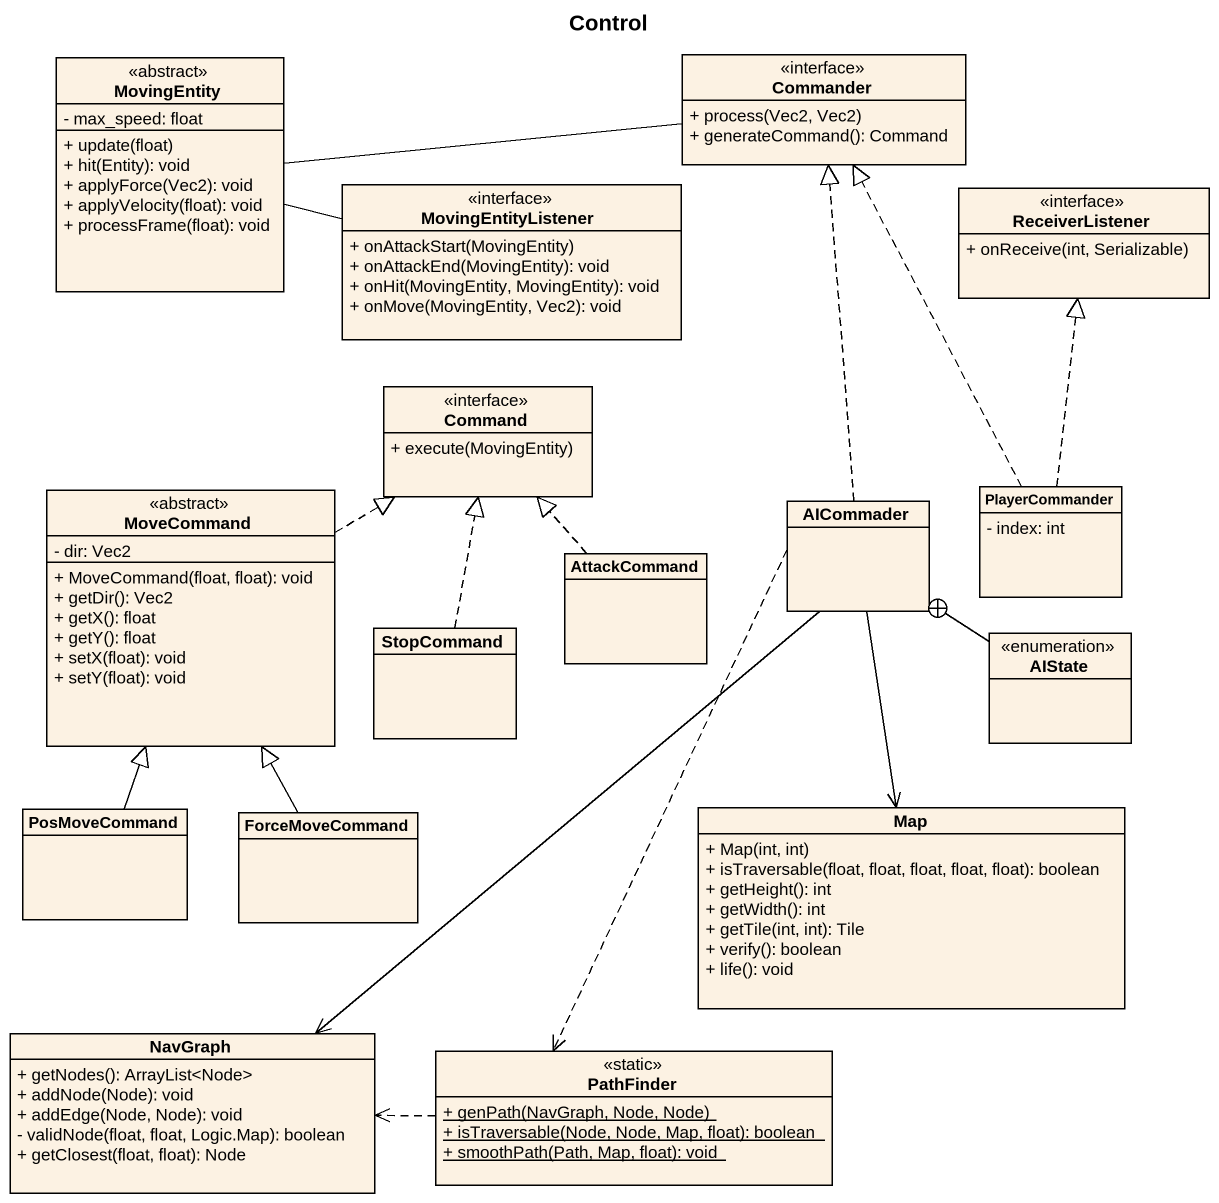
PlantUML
@startuml
title Control
hide circle
hide empty members
skinparam classAttributeIconSize 0
class MovingEntity <<abstract>> {
  - max_speed: float
  + update(float)
  + hit(Entity): void
  + applyForce(Vec2): void
  + applyVelocity(float): void
  + processFrame(float): void
}
class Commander <<interface>> {
  + process(Vec2, Vec2)
  + generateCommand(): Command
}
class MovingEntityListener <<interface>> {
  + onAttackStart(MovingEntity)
  + onAttackEnd(MovingEntity): void
  + onHit(MovingEntity, MovingEntity): void
  + onMove(MovingEntity, Vec2): void
}
class ReceiverListener <<interface>> {
  + onReceive(int, Serializable)
}
class Command <<interface>> {
  + execute(MovingEntity)
}
class MoveCommand <<abstract>> {
  - dir: Vec2
  + MoveCommand(float, float): void
  + getDir(): Vec2
  + getX(): float
  + getY(): float
  + setX(float): void
  + setY(float): void
}
class PlayerCommander {
  - index: int
}
class AttackCommand
class AICommader
class StopCommand
enum AIState
class PosMoveCommand
class ForceMoveCommand
class "Map" as Map_ {
  + Map(int, int)
  + isTraversable(float, float, float, float, float): boolean
  + getHeight(): int
  + getWidth(): int
  + getTile(int, int): Tile
  + verify(): boolean
  + life(): void
}
class NavGraph {
  + getNodes(): ArrayList<Node>
  + addNode(Node): void
  + addEdge(Node, Node): void
  - validNode(float, float, Logic.Map): boolean
  + getClosest(float, float): Node
}
class PathFinder <<static>> {
  {static} + genPath(NavGraph, Node, Node)
  {static} + isTraversable(Node, Node, Map, float): boolean
  {static} + smoothPath(Path, Map, float): void
}
MovingEntity -right- Commander
MovingEntity -right- MovingEntityListener
MoveCommand .right.|> Command
PlayerCommander .up.|> Commander
PlayerCommander .up.|> ReceiverListener
AttackCommand .up.|> Command
AICommader .up.|> Commander
AICommader --> Map_
AICommader --> NavGraph
AICommader ..> PathFinder
StopCommand .up.|> Command
AIState -up-+ AICommader
PosMoveCommand -up-|> MoveCommand
ForceMoveCommand -up-|> MoveCommand
PathFinder .left.> NavGraph
@enduml
